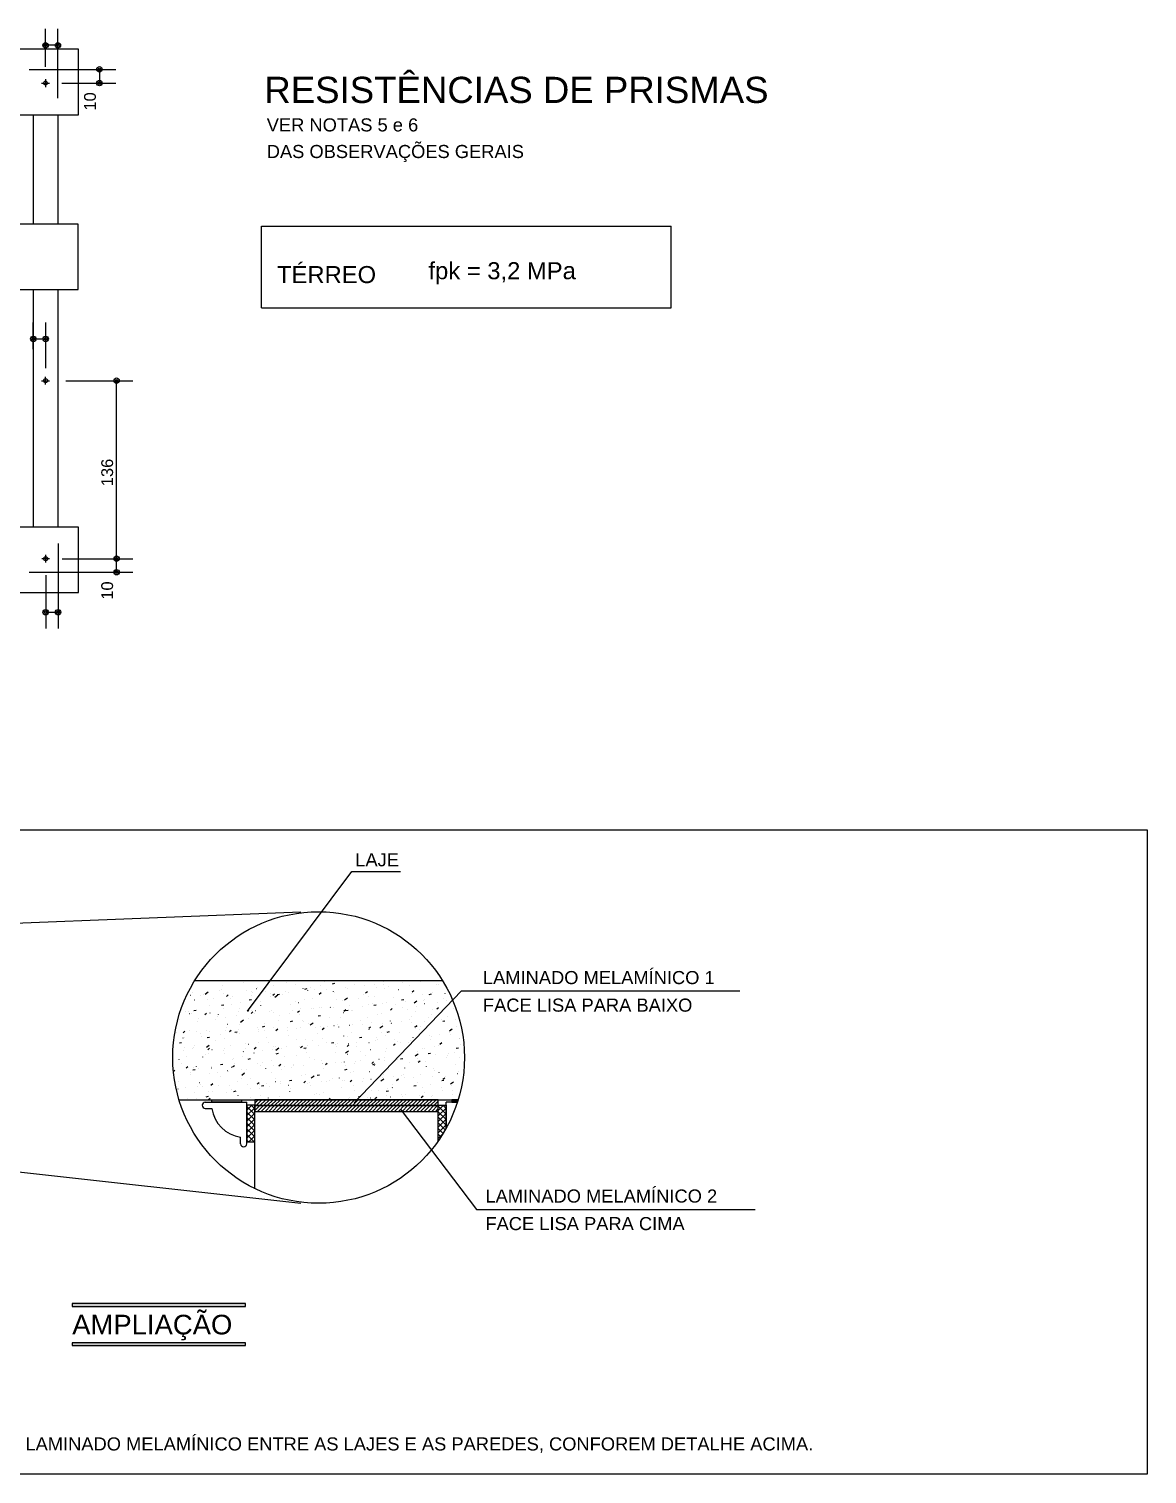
# Model space of a CAD drawing. Extents: x 3 to 128, y 2 to 83.
# Drawn here: x 107.7 to 124.78, y 39.42 to 61.49 of the extents above; entities that cross this region are included whole.
import ezdxf

# ---------------------------------------------------------------- set-up
doc = ezdxf.new("R2010")
doc.units = 0
doc.header["$MEASUREMENT"] = 0
for name, color, linetype in [('20', 1, 'CONTINUOUS'), ('22', 178, 'CONTINUOUS'), ('3', 7, 'CONTINUOUS'), ('35', 255, 'CONTINUOUS')]:
    doc.layers.add(name, color=color, linetype=linetype)
doc.styles.add('TQS_ARIAL', font='arial.ttf')

msp = doc.modelspace()

# ---------------------------------------------------------------- linework, layer by layer
at = {"layer": '20', "color": 1, "linetype": 'Continuous'}
for p, q in [((111.154866, 45.082808), (111.205329, 45.133271)), ((111.154866, 44.969671), (111.228466, 45.043271)), ((111.154866, 45.026239), (111.171898, 45.043271)), ((111.171898, 45.043271), (111.261898, 45.133271)), ((111.195035, 44.953271), (111.285035, 45.043271)), ((111.228466, 45.043271), (111.318466, 45.133271)), ((111.251603, 44.953271), (111.341603, 45.043271)), ((111.285035, 45.043271), (111.375035, 45.133271)), ((111.308172, 44.953271), (111.398172, 45.043271)), ((111.341603, 45.043271), (111.431603, 45.133271)), ((111.36474, 44.953271), (111.45474, 45.043271)), ((111.398172, 45.043271), (111.488172, 45.133271)), ((111.421309, 44.953271), (111.511309, 45.043271)), ((111.45474, 45.043271), (111.54474, 45.133271)), ((111.477877, 44.953271), (111.567877, 45.043271)), ((111.511309, 45.043271), (111.601309, 45.133271)), ((111.534446, 44.953271), (111.624446, 45.043271)), ((111.567877, 45.043271), (111.657877, 45.133271)), ((111.591015, 44.953271), (111.681014, 45.043271)), ((111.624446, 45.043271), (111.714446, 45.133271)), ((111.647583, 44.953271), (111.737583, 45.043271)), ((111.681014, 45.043271), (111.771014, 45.133271)), ((111.704152, 44.953271), (111.794152, 45.043271)), ((111.737583, 45.043271), (111.827583, 45.133271)), ((111.76072, 44.953271), (111.85072, 45.043271)), ((111.794152, 45.043271), (111.884152, 45.133271)), ((111.817289, 44.953271), (111.907289, 45.043271)), ((111.85072, 45.043271), (111.94072, 45.133271)), ((111.873857, 44.953271), (111.963857, 45.043271)), ((111.907289, 45.043271), (111.997289, 45.133271)), ((111.930426, 44.953271), (112.020426, 45.043271)), ((111.963857, 45.043271), (112.053857, 45.133271)), ((111.986994, 44.953271), (112.076994, 45.043271)), ((112.020426, 45.043271), (112.110426, 45.133271)), ((112.043563, 44.953271), (112.133563, 45.043271)), ((112.076994, 45.043271), (112.166994, 45.133271)), ((112.100131, 44.953271), (112.190131, 45.043271)), ((112.133563, 45.043271), (112.223563, 45.133271)), ((112.1567, 44.953271), (112.2467, 45.043271)), ((112.190131, 45.043271), (112.280131, 45.133271)), ((112.213268, 44.953271), (112.303268, 45.043271)), ((112.2467, 45.043271), (112.3367, 45.133271)), ((112.269837, 44.953271), (112.359837, 45.043271)), ((112.303268, 45.043271), (112.393268, 45.133271)), ((112.326406, 44.953271), (112.416406, 45.043271)), ((112.359837, 45.043271), (112.449837, 45.133271)), ((112.382974, 44.953271), (112.472974, 45.043271)), ((112.416406, 45.043271), (112.506406, 45.133271)), ((112.439543, 44.953271), (112.529543, 45.043271)), ((112.472974, 45.043271), (112.562974, 45.133271)), ((112.496111, 44.953271), (112.586111, 45.043271)), ((112.529543, 45.043271), (112.619543, 45.133271)), ((112.55268, 44.953271), (112.64268, 45.043271)), ((112.586111, 45.043271), (112.676111, 45.133271)), ((112.609248, 44.953271), (112.699248, 45.043271)), ((112.64268, 45.043271), (112.73268, 45.133271)), ((112.665817, 44.953271), (112.755817, 45.043271)), ((112.699248, 45.043271), (112.789248, 45.133271)), ((112.722385, 44.953271), (112.812385, 45.043271)), ((112.755817, 45.043271), (112.845817, 45.133271)), ((112.778954, 44.953271), (112.868954, 45.043271)), ((112.812385, 45.043271), (112.902385, 45.133271)), ((112.835522, 44.953271), (112.925522, 45.043271)), ((112.868954, 45.043271), (112.958954, 45.133271)), ((112.892091, 44.953271), (112.982091, 45.043271)), ((112.925522, 45.043271), (113.015522, 45.133271)), ((112.94866, 44.953271), (113.03866, 45.043271)), ((112.982091, 45.043271), (113.072091, 45.133271)), ((113.005228, 44.953271), (113.095228, 45.043271)), ((113.03866, 45.043271), (113.128659, 45.133271)), ((113.061797, 44.953271), (113.151797, 45.043271)), ((113.095228, 45.043271), (113.185228, 45.133271)), ((113.118365, 44.953271), (113.208365, 45.043271)), ((113.151797, 45.043271), (113.241797, 45.133271)), ((113.174934, 44.953271), (113.264934, 45.043271)), ((113.208365, 45.043271), (113.298365, 45.133271)), ((113.231502, 44.953271), (113.321502, 45.043271)), ((113.264934, 45.043271), (113.354934, 45.133271)), ((113.288071, 44.953271), (113.378071, 45.043271)), ((113.321502, 45.043271), (113.411502, 45.133271)), ((113.344639, 44.953271), (113.434639, 45.043271)), ((113.378071, 45.043271), (113.468071, 45.133271)), ((113.401208, 44.953271), (113.491208, 45.043271)), ((113.434639, 45.043271), (113.524639, 45.133271)), ((113.457776, 44.953271), (113.547776, 45.043271)), ((113.491208, 45.043271), (113.581208, 45.133271)), ((113.514345, 44.953271), (113.604345, 45.043271)), ((113.547776, 45.043271), (113.637776, 45.133271)), ((113.570914, 44.953271), (113.660913, 45.043271)), ((113.604345, 45.043271), (113.694345, 45.133271)), ((113.627482, 44.953271), (113.717482, 45.043271)), ((113.660913, 45.043271), (113.750913, 45.133271)), ((113.684051, 44.953271), (113.774051, 45.043271)), ((113.717482, 45.043271), (113.807482, 45.133271)), ((113.740619, 44.953271), (113.830619, 45.043271)), ((113.774051, 45.043271), (113.864051, 45.133271)), ((113.797188, 44.953271), (113.887188, 45.043271)), ((113.830619, 45.043271), (113.920619, 45.133271)), ((113.853756, 44.953271), (113.943756, 45.043271)), ((113.887188, 45.043271), (113.954865, 45.110949)), ((113.943756, 45.043271), (113.954865, 45.05438)), ((113.910325, 44.953271), (113.954865, 44.997812))]:
    msp.add_line(p, q, dxfattribs=at)
for points in [[(111.154866, 45.043271), (113.954865, 45.043271), (113.954865, 45.133271), (111.154866, 45.133271), (111.154866, 45.043271)], [(111.154866, 44.953271), (113.954865, 44.953271), (113.954865, 45.043271), (111.154866, 45.043271), (111.154866, 44.953271)]]:
    msp.add_lwpolyline(points, dxfattribs=at)
at = {"layer": '22', "color": 178, "linetype": 'Continuous'}
for p, q in [((107.956578, 60.721714), (107.956584, 60.601714)), ((107.896581, 60.661711), (108.016581, 60.661717)), ((107.897663, 56.115964), (108.017663, 56.115964)), ((107.957663, 56.055964), (107.957663, 56.175964)), ((107.958886, 53.336781), (107.958881, 53.456781)), ((108.018884, 53.396783), (107.898884, 53.396778))]:
    msp.add_line(p, q, dxfattribs=at)
for centre in [(107.956581, 60.661714), (107.957663, 56.115964), (107.958884, 53.396781)]:
    msp.add_circle(centre, 0.03, dxfattribs=at)
at = {"layer": '3', "color": 7, "linetype": 'Continuous'}
for p, q in [((111.255368, 57.226945), (111.255368, 58.476944)), ((111.255368, 58.476944), (117.510848, 58.476944)), ((117.510848, 57.226945), (117.510848, 58.476944)), ((111.255368, 57.226945), (117.510848, 57.226945)), ((99.955857, 47.535326), (111.853346, 48.005285)), ((110.157568, 46.818484), (110.157568, 46.818484)), ((110.188609, 46.871478), (110.188688, 46.872073)), ((110.230777, 46.946607), (110.230777, 46.946607)), ((110.232949, 46.950128), (110.232949, 46.950128)), ((110.232949, 46.950128), (110.232949, 46.950128)), ((110.232949, 46.950128), (110.232949, 46.950128)), ((110.614616, 46.801501), (110.614982, 46.801977)), ((110.647899, 46.820149), (110.647977, 46.820744)), ((110.658949, 46.879989), (110.659535, 46.880119)), ((110.972522, 46.925922), (110.972601, 46.926517)), ((111.029178, 46.797485), (111.029764, 46.797615)), ((111.175623, 46.829951), (111.176208, 46.830081)), ((111.190488, 46.848859), (111.190853, 46.849335)), ((111.432634, 46.88084), (111.432712, 46.881435)), ((111.632529, 46.931245), (111.633115, 46.931375)), ((111.76636, 46.896217), (111.766725, 46.896693)), ((111.891924, 46.829512), (111.892002, 46.830107)), ((111.916112, 46.823582), (111.95145, 46.830451)), ((111.961611, 46.799108), (111.961977, 46.799584)), ((112.002758, 46.848742), (112.003344, 46.848871)), ((112.059379, 46.812092), (112.059979, 46.812118)), ((112.149203, 46.881208), (112.149788, 46.881337)), ((112.216547, 46.935285), (112.216625, 46.93588)), ((112.250004, 46.823382), (112.250369, 46.823858)), ((112.254194, 46.820598), (112.254793, 46.820624)), ((112.340175, 46.906011), (112.375513, 46.91288)), ((112.342231, 46.943575), (112.342596, 46.944051)), ((112.537483, 46.846466), (112.537848, 46.846942)), ((112.564698, 46.834155), (112.565297, 46.834181)), ((112.676659, 46.890202), (112.676737, 46.890797)), ((112.825875, 46.87074), (112.826241, 46.871216)), ((112.976338, 46.899998), (112.976924, 46.900128)), ((113.005278, 46.853391), (113.005878, 46.853417)), ((113.113355, 46.893824), (113.11372, 46.8943)), ((113.122782, 46.932464), (113.123368, 46.932594)), ((113.135949, 46.838874), (113.136027, 46.839469)), ((113.200093, 46.861896), (113.200692, 46.861923)), ((113.343638, 46.816845), (113.344224, 46.816975)), ((113.401747, 46.918098), (113.402112, 46.918574)), ((113.460572, 46.944647), (113.46065, 46.945242)), ((113.510597, 46.875453), (113.511196, 46.87548)), ((113.55398, 46.781229), (113.581558, 46.80437)), ((113.596648, 46.798253), (113.596726, 46.798848)), ((113.689226, 46.941182), (113.689592, 46.941658)), ((113.920684, 46.899565), (113.920762, 46.90016)), ((113.949918, 46.951254), (113.950504, 46.951384)), ((113.951177, 46.89469), (113.951777, 46.894716)), ((110.049125, 46.580213), (110.049125, 46.580213)), ((110.049125, 46.580213), (110.049125, 46.580213)), ((110.111956, 46.727066), (110.111956, 46.727066)), ((110.111956, 46.727066), (110.111956, 46.727066)), ((110.111956, 46.727066), (110.111956, 46.727066)), ((110.129014, 46.762505), (110.129014, 46.762505)), ((110.167582, 46.729494), (110.168181, 46.72952)), ((110.202043, 46.778695), (110.202629, 46.778825)), ((110.233997, 46.657034), (110.234362, 46.65751)), ((110.324685, 46.725084), (110.324764, 46.725679)), ((110.362396, 46.738), (110.362996, 46.738026)), ((110.396262, 46.747171), (110.439847, 46.779051)), ((110.422898, 46.663076), (110.423484, 46.663206)), ((110.460761, 46.57869), (110.460839, 46.579285)), ((110.522389, 46.681308), (110.522754, 46.681784)), ((110.643923, 46.576293), (110.679262, 46.583162)), ((110.6729, 46.751557), (110.6735, 46.751583)), ((110.718274, 46.711536), (110.745852, 46.734676)), ((110.783975, 46.673756), (110.784053, 46.67435)), ((110.793127, 46.580573), (110.793713, 46.580703)), ((110.809868, 46.704392), (110.810233, 46.704868)), ((110.939572, 46.613039), (110.940158, 46.613169)), ((111.067986, 46.658723), (111.103324, 46.665592)), ((111.098261, 46.728666), (111.098626, 46.729142)), ((111.108598, 46.779529), (111.108676, 46.780123)), ((111.113481, 46.770793), (111.11408, 46.770819)), ((111.244674, 46.633135), (111.244752, 46.63373)), ((111.308295, 46.779299), (111.308894, 46.779325)), ((111.38574, 46.75175), (111.386105, 46.752226)), ((111.396478, 46.714333), (111.397064, 46.714462)), ((111.4272, 46.728959), (111.454778, 46.752099)), ((111.459034, 46.70248), (111.502619, 46.734361)), ((111.492049, 46.741152), (111.527387, 46.748021)), ((111.56871, 46.734446), (111.568788, 46.735041)), ((111.618799, 46.792856), (111.619399, 46.792882)), ((111.674132, 46.776024), (111.674497, 46.7765)), ((111.704786, 46.588052), (111.704864, 46.588647)), ((111.766707, 46.631829), (111.767293, 46.631959)), ((111.822083, 46.617271), (111.822449, 46.617747)), ((111.913152, 46.664295), (111.913737, 46.664425)), ((112.028, 46.683118), (112.028078, 46.683713)), ((112.136127, 46.746382), (112.163705, 46.769523)), ((112.352623, 46.788891), (112.352701, 46.789486)), ((112.370058, 46.765589), (112.370644, 46.765719)), ((112.397955, 46.664629), (112.39832, 46.665105)), ((112.488699, 46.642497), (112.488777, 46.643092)), ((112.521806, 46.65779), (112.56539, 46.68967)), ((114.30398, 46.792867), (112.670465, 45.08357)), ((112.740287, 46.683085), (112.740873, 46.683215)), ((112.812735, 46.743808), (112.812813, 46.744403)), ((112.845053, 46.763806), (112.872631, 46.786946)), ((112.881599, 46.591794), (112.881964, 46.59227)), ((112.886731, 46.715551), (112.887317, 46.715681)), ((112.948811, 46.597415), (112.948889, 46.598009)), ((112.968663, 46.577556), (113.004001, 46.584425)), ((112.973827, 46.711987), (112.974192, 46.712463)), ((113.107587, 46.599933), (113.108173, 46.600062)), ((113.169078, 46.614878), (113.169444, 46.615354)), ((113.272024, 46.69248), (113.272103, 46.693075)), ((113.305643, 46.585557), (113.306242, 46.585584)), ((113.392726, 46.659985), (113.428064, 46.666854)), ((113.457471, 46.639152), (113.457836, 46.639628)), ((113.549698, 46.759345), (113.550063, 46.759821)), ((113.584577, 46.613099), (113.628162, 46.64498)), ((113.713867, 46.734342), (113.714453, 46.734471)), ((113.732724, 46.651859), (113.732802, 46.652454)), ((113.74495, 46.662236), (113.745315, 46.662712)), ((113.746223, 46.604794), (113.746823, 46.60482)), ((113.816789, 46.742415), (113.852127, 46.749284)), ((113.860311, 46.766808), (113.860897, 46.766937)), ((113.941038, 46.613299), (113.941637, 46.613326)), ((114.033342, 46.68651), (114.033708, 46.686986)), ((114.05676, 46.753171), (114.056838, 46.753766)), ((114.081167, 46.651189), (114.081753, 46.651319)), ((114.192836, 46.606777), (114.192914, 46.607372)), ((118.561001, 46.792867), (114.30398, 46.792867)), ((109.98897, 46.402295), (109.98897, 46.402295)), ((109.98897, 46.402295), (109.98897, 46.402295)), ((110.000726, 46.441262), (110.000726, 46.441262)), ((110.004081, 46.451921), (110.004081, 46.451921)), ((110.007625, 46.462895), (110.007625, 46.462895)), ((110.094468, 46.475198), (110.094834, 46.475674)), ((110.136725, 46.477379), (110.136803, 46.477973)), ((110.157442, 46.448104), (110.158042, 46.44813)), ((110.186848, 46.446164), (110.187433, 46.446294)), ((110.21986, 46.493864), (110.255199, 46.500733)), ((110.28972, 46.378089), (110.290086, 46.378565)), ((110.387343, 46.433851), (110.41492, 46.456992)), ((110.467946, 46.461661), (110.468546, 46.461687)), ((110.557076, 46.36366), (110.557662, 46.36379)), ((110.578113, 46.402363), (110.578478, 46.402839)), ((110.596837, 46.432296), (110.596915, 46.432891)), ((110.67034, 46.522556), (110.670705, 46.523032)), ((110.703521, 46.396126), (110.704107, 46.396256)), ((110.865592, 46.425447), (110.865957, 46.425923)), ((110.908527, 46.480897), (110.909126, 46.480923)), ((110.920051, 46.527362), (110.920129, 46.527956)), ((111.042649, 46.485922), (111.054847, 46.507744)), ((111.042649, 46.485922), (111.060079, 46.503843)), ((111.056127, 46.380968), (111.056205, 46.381563)), ((111.096269, 46.451275), (111.123847, 46.474415)), ((111.103341, 46.489403), (111.10394, 46.489429)), ((111.153984, 46.449721), (111.15435, 46.450197)), ((111.160427, 46.49742), (111.161013, 46.49755)), ((111.246212, 46.569914), (111.246577, 46.57039)), ((111.38075, 46.486741), (111.380828, 46.487336)), ((111.413845, 46.50296), (111.414445, 46.502986)), ((111.441464, 46.472804), (111.441829, 46.47328)), ((111.530656, 46.414917), (111.531242, 46.415047)), ((111.677101, 46.447383), (111.677687, 46.447513)), ((111.729856, 46.497078), (111.730221, 46.497554)), ((111.805196, 46.468698), (111.832773, 46.491839)), ((111.840862, 46.441658), (111.84094, 46.442253)), ((111.854425, 46.522196), (111.855025, 46.522222)), ((112.017335, 46.520162), (112.0177, 46.520638)), ((112.04924, 46.530702), (112.049839, 46.530728)), ((112.120537, 46.412697), (112.155875, 46.419566)), ((112.134007, 46.548676), (112.134593, 46.548806)), ((112.164076, 46.536724), (112.164154, 46.537319)), ((112.300151, 46.39033), (112.30023, 46.390925)), ((112.305728, 46.544436), (112.306093, 46.544912)), ((112.359744, 46.544259), (112.360344, 46.544285)), ((112.453679, 46.385684), (112.454044, 46.38616)), ((112.504236, 46.466173), (112.504822, 46.466303)), ((112.514122, 46.486122), (112.5417, 46.509262)), ((112.5446, 46.495126), (112.579938, 46.501995)), ((112.593207, 46.56752), (112.593572, 46.567996)), ((112.624775, 46.496103), (112.624853, 46.496698)), ((112.650681, 46.498639), (112.651266, 46.498769)), ((112.800324, 46.563495), (112.800924, 46.563521)), ((112.871536, 46.38302), (112.872122, 46.38315)), ((112.995139, 46.572001), (112.995738, 46.572027)), ((113.02955, 46.433042), (113.029916, 46.433518)), ((113.084887, 46.451021), (113.084965, 46.451616)), ((113.223049, 46.503545), (113.250626, 46.526685)), ((113.4081, 46.546086), (113.408179, 46.546681)), ((113.477816, 46.517429), (113.478402, 46.517559)), ((113.513195, 46.360207), (113.51356, 46.360683)), ((113.544176, 46.399692), (113.544255, 46.400287)), ((113.605422, 46.4804), (113.605787, 46.480876)), ((113.62426, 46.549895), (113.624846, 46.550025)), ((113.800674, 46.38329), (113.801039, 46.383767)), ((113.845116, 46.434276), (113.845702, 46.434406)), ((113.8688, 46.505465), (113.868878, 46.50606)), ((113.931975, 46.520968), (113.959553, 46.544109)), ((114.004876, 46.359071), (114.004954, 46.359666)), ((114.089066, 46.407564), (114.089431, 46.40804)), ((114.181294, 46.527758), (114.181659, 46.528234)), ((109.932495, 46.157335), (109.932495, 46.157335)), ((109.945702, 46.228122), (109.945702, 46.228122)), ((109.945702, 46.228122), (109.945702, 46.228122)), ((109.948178, 46.225212), (109.948256, 46.225806)), ((109.950797, 46.229251), (109.951382, 46.229381)), ((109.952488, 46.158208), (109.953088, 46.158234)), ((109.962523, 46.303243), (109.962523, 46.303243)), ((109.962523, 46.303243), (109.962523, 46.303243)), ((110.002241, 46.355005), (110.002606, 46.355481)), ((110.056412, 46.156167), (110.083989, 46.179308)), ((110.150192, 46.196252), (110.150557, 46.196728)), ((110.262992, 46.171765), (110.263592, 46.171791)), ((110.272801, 46.330985), (110.272879, 46.331579)), ((110.321026, 46.146748), (110.321611, 46.146878)), ((110.408877, 46.184591), (110.408955, 46.185186)), ((110.46747, 46.179214), (110.468056, 46.179344)), ((110.703573, 46.191001), (110.704172, 46.191027)), ((110.726064, 46.24361), (110.726429, 46.244086)), ((110.732913, 46.285902), (110.732991, 46.286497)), ((110.765338, 46.173591), (110.792916, 46.196731)), ((110.848348, 46.165408), (110.883687, 46.172277)), ((110.868989, 46.139508), (110.869067, 46.140103)), ((110.898387, 46.199507), (110.898986, 46.199533)), ((110.921316, 46.146501), (110.921681, 46.146977)), ((110.924377, 46.280508), (110.924962, 46.280638)), ((110.936018, 46.319912), (110.979603, 46.351793)), ((111.192203, 46.234574), (111.192281, 46.235169)), ((111.208891, 46.213064), (111.209491, 46.21309)), ((111.209708, 46.170775), (111.210073, 46.171251)), ((111.272411, 46.247838), (111.30775, 46.254707)), ((111.294605, 46.198004), (111.295191, 46.198134)), ((111.301935, 46.290968), (111.302301, 46.291444)), ((111.44105, 46.23047), (111.441636, 46.2306)), ((111.474265, 46.191014), (111.501842, 46.214154)), ((111.497187, 46.193859), (111.497553, 46.194335)), ((111.516826, 46.340347), (111.516904, 46.340942)), ((111.649471, 46.2323), (111.650071, 46.232326)), ((111.652902, 46.193953), (111.65298, 46.194548)), ((111.696474, 46.330267), (111.731813, 46.337136)), ((111.78558, 46.218133), (111.785945, 46.218609)), ((111.844286, 46.240806), (111.844885, 46.240832)), ((111.877807, 46.338326), (111.878172, 46.338802)), ((111.897956, 46.331764), (111.898542, 46.331894)), ((111.976938, 46.295265), (111.977016, 46.295859)), ((111.99879, 46.275221), (112.042375, 46.307102)), ((112.073059, 46.241217), (112.073424, 46.241693)), ((112.113014, 46.148871), (112.113092, 46.149466)), ((112.15479, 46.254363), (112.15539, 46.254389)), ((112.183191, 46.208437), (112.210769, 46.231578)), ((112.268185, 46.24926), (112.268771, 46.24939)), ((112.361451, 46.265491), (112.361817, 46.265967)), ((112.41463, 46.281726), (112.415215, 46.281856)), ((112.436227, 46.243936), (112.436306, 46.244531)), ((112.59537, 46.273599), (112.59597, 46.273625)), ((112.635485, 46.166108), (112.636071, 46.166238)), ((112.648931, 46.288575), (112.649296, 46.289051)), ((112.760851, 46.349709), (112.760929, 46.350304)), ((112.790185, 46.282105), (112.790784, 46.282131)), ((112.892118, 46.225861), (112.919695, 46.249001)), ((112.896927, 46.203315), (112.897005, 46.20391)), ((112.937323, 46.312849), (112.937688, 46.313325)), ((113.061562, 46.230531), (113.105146, 46.262412)), ((113.085274, 46.154096), (113.085639, 46.154572)), ((113.100689, 46.295662), (113.101288, 46.295688)), ((113.173088, 46.166671), (113.208427, 46.17354)), ((113.220963, 46.304627), (113.221041, 46.305222)), ((113.224802, 46.335933), (113.225167, 46.336409)), ((113.241765, 46.300517), (113.242351, 46.300647)), ((113.357039, 46.158233), (113.357117, 46.158828)), ((113.38821, 46.332983), (113.388795, 46.333112)), ((113.541269, 46.314898), (113.541869, 46.314924)), ((113.597151, 46.2491), (113.632489, 46.255969)), ((113.601044, 46.243284), (113.628622, 46.266424)), ((113.609065, 46.217364), (113.609651, 46.217494)), ((113.661146, 46.201454), (113.661511, 46.20193)), ((113.680252, 46.253298), (113.680331, 46.253893)), ((113.736084, 46.323404), (113.736683, 46.32343)), ((114.021214, 46.33153), (114.056552, 46.338399)), ((114.046588, 46.33696), (114.047187, 46.336987)), ((114.124333, 46.18584), (114.167918, 46.217721)), ((114.125738, 46.167326), (114.126324, 46.167456)), ((114.140951, 46.212678), (114.14103, 46.213272)), ((114.215345, 46.351773), (114.215931, 46.351903)), ((114.237017, 46.248812), (114.237383, 46.249288)), ((109.910424, 45.938442), (109.910424, 45.938442)), ((109.913478, 45.983688), (109.913478, 45.983688)), ((109.917238, 46.039387), (109.917238, 46.039387)), ((109.918461, 46.057502), (109.918461, 46.057502)), ((109.918461, 46.057502), (109.918461, 46.057502)), ((109.918461, 46.057502), (109.918461, 46.057502)), ((110.000222, 46.000549), (110.035561, 46.007418)), ((110.057965, 46.076059), (110.05833, 46.076535)), ((110.084254, 46.078818), (110.084332, 46.079413)), ((110.084975, 45.929836), (110.08556, 45.929965)), ((110.205916, 45.917306), (110.206281, 45.917782)), ((110.22033, 45.932424), (110.220408, 45.933019)), ((110.231419, 45.962302), (110.232005, 45.962431)), ((110.345444, 46.099143), (110.345809, 46.099619)), ((110.413002, 45.937344), (110.456587, 45.969224)), ((110.424285, 46.082979), (110.459624, 46.089848)), ((110.434407, 45.895906), (110.461984, 45.919047)), ((110.544953, 46.038197), (110.545031, 46.038792)), ((110.633836, 46.123417), (110.634202, 46.123893)), ((110.688326, 46.063595), (110.688911, 46.063725)), ((110.781788, 45.964664), (110.782153, 45.96514)), ((111.003937, 45.923168), (111.004537, 45.923194)), ((111.005065, 45.993114), (111.005143, 45.993709)), ((111.058555, 45.981092), (111.05914, 45.981222)), ((111.143333, 45.91333), (111.170911, 45.93647)), ((111.204999, 46.013558), (111.205585, 46.013688)), ((111.328278, 46.08818), (111.328357, 46.088775)), ((111.357659, 46.012022), (111.358024, 46.012498)), ((111.444518, 45.942404), (111.445117, 45.94243)), ((111.464354, 45.941786), (111.464433, 45.942381)), ((111.475774, 45.892653), (111.519359, 45.924534)), ((111.552911, 45.914913), (111.553276, 45.915389)), ((111.639332, 45.95091), (111.639931, 45.950936)), ((111.661905, 46.114851), (111.662491, 46.114981)), ((111.788978, 46.047559), (111.789056, 46.048154)), ((111.841303, 45.939187), (111.841669, 45.939663)), ((111.85226, 45.930753), (111.879837, 45.953893)), ((111.900899, 45.919382), (111.936238, 45.926251)), ((111.933531, 46.05938), (111.933896, 46.059856)), ((111.949836, 45.964467), (111.950436, 45.964493)), ((112.032134, 46.032348), (112.03272, 46.032478)), ((112.128783, 45.962271), (112.129148, 45.962747)), ((112.178579, 46.064814), (112.179165, 46.064944)), ((112.24909, 46.002477), (112.249168, 46.003072)), ((112.324962, 46.001812), (112.360301, 46.008681)), ((112.390416, 45.983703), (112.391016, 45.983729)), ((112.399434, 45.949195), (112.40002, 45.949325)), ((112.417175, 45.986545), (112.41754, 45.987021)), ((112.509402, 46.106738), (112.509768, 46.107214)), ((112.561186, 45.948176), (112.588764, 45.971317)), ((112.572303, 46.097542), (112.572382, 46.098137)), ((112.585231, 45.992209), (112.58583, 45.992235)), ((112.704654, 46.009629), (112.70502, 46.010105)), ((112.708379, 45.951148), (112.708458, 45.951743)), ((112.749025, 46.084241), (112.784364, 46.09111)), ((112.895735, 46.005766), (112.896334, 46.005792)), ((112.993047, 46.033903), (112.993412, 46.034379)), ((113.005714, 46.083604), (113.0063, 46.083734)), ((113.033003, 46.056921), (113.033081, 46.057516)), ((113.152159, 46.11607), (113.152744, 46.1162)), ((113.270113, 45.9656), (113.29769, 45.98874)), ((113.280526, 46.056987), (113.280891, 46.057463)), ((113.336315, 46.025002), (113.336915, 46.025028)), ((113.373014, 46.000451), (113.3736, 46.000581)), ((113.493114, 46.011839), (113.493193, 46.012434)), ((113.53113, 46.033508), (113.531729, 46.033534)), ((113.568918, 46.081261), (113.569284, 46.081737)), ((113.716869, 45.922508), (113.717235, 45.922984)), ((113.743243, 45.917948), (113.743829, 45.918078)), ((113.816328, 46.106904), (113.816406, 46.107499)), ((113.841634, 46.047065), (113.842233, 46.047091)), ((113.856398, 46.104345), (113.856763, 46.104821)), ((113.889688, 45.950414), (113.890273, 45.950544)), ((113.952404, 45.960511), (113.952482, 45.961105)), ((113.979039, 45.983023), (114.006617, 46.006163)), ((113.979294, 46.13486), (113.97988, 46.13499)), ((114.14479, 46.128619), (114.145155, 46.129095)), ((114.225639, 45.920645), (114.260978, 45.927514)), ((114.277027, 46.066284), (114.277106, 46.066879)), ((114.282214, 46.066301), (114.282814, 46.066327)), ((114.292741, 45.969866), (114.293106, 45.970342)), ((109.901668, 45.724616), (109.901668, 45.724616)), ((109.906157, 45.875238), (109.906157, 45.875238)), ((109.906157, 45.875238), (109.906157, 45.875238)), ((109.906378, 45.878507), (109.906378, 45.878507)), ((109.906378, 45.878507), (109.906378, 45.878507)), ((109.907182, 45.89042), (109.907182, 45.89042)), ((109.907182, 45.89042), (109.907182, 45.89042)), ((109.907182, 45.89042), (109.907182, 45.89042)), ((109.995368, 45.745389), (109.995954, 45.745519)), ((110.058038, 45.881869), (110.058638, 45.881895)), ((110.113689, 45.797113), (110.114054, 45.797589)), ((110.356405, 45.78603), (110.356484, 45.786625)), ((110.401168, 45.820197), (110.401533, 45.820673)), ((110.452275, 45.846683), (110.45286, 45.846813)), ((110.498619, 45.901105), (110.499218, 45.901132)), ((110.681029, 45.891803), (110.681107, 45.892398)), ((110.68956, 45.844471), (110.689925, 45.844947)), ((110.693433, 45.909611), (110.694032, 45.909637)), ((110.817105, 45.745409), (110.817183, 45.746004)), ((110.822504, 45.764179), (110.823089, 45.764309)), ((110.968948, 45.796645), (110.969534, 45.796775)), ((110.977039, 45.867555), (110.977405, 45.868031)), ((111.052773, 45.754523), (111.088112, 45.761392)), ((111.141141, 45.846721), (111.141219, 45.847315)), ((111.265432, 45.891829), (111.265797, 45.892305)), ((111.277217, 45.700327), (111.277295, 45.700922)), ((111.413383, 45.733077), (111.413748, 45.733553)), ((111.425855, 45.897939), (111.42644, 45.898069)), ((111.476836, 45.836953), (111.512175, 45.843822)), ((111.60043, 45.795392), (111.600509, 45.795987)), ((111.796083, 45.815436), (111.796669, 45.815565)), ((111.925054, 45.901165), (111.925132, 45.90176)), ((111.942528, 45.847901), (111.943114, 45.848031)), ((111.989255, 45.780434), (111.98962, 45.78091)), ((112.06113, 45.754771), (112.061208, 45.755366)), ((112.163384, 45.732283), (112.163969, 45.732413)), ((112.185462, 45.693807), (112.186062, 45.693833)), ((112.230255, 45.670492), (112.257833, 45.693633)), ((112.380277, 45.702313), (112.380876, 45.702339)), ((112.385166, 45.856083), (112.385244, 45.856678)), ((112.472899, 45.707599), (112.473264, 45.708075)), ((112.521241, 45.709689), (112.52132, 45.710284)), ((112.538546, 45.847963), (112.58213, 45.879843)), ((112.565126, 45.827792), (112.565491, 45.828268)), ((112.690781, 45.71587), (112.69138, 45.715896)), ((112.760378, 45.730683), (112.760743, 45.731159)), ((112.769663, 45.866692), (112.770249, 45.866822)), ((112.844455, 45.804754), (112.844533, 45.805349)), ((112.916108, 45.899158), (112.916694, 45.899288)), ((112.939182, 45.687916), (112.966759, 45.711056)), ((113.048771, 45.754957), (113.049136, 45.755433)), ((113.131361, 45.735106), (113.131961, 45.735132)), ((113.136963, 45.783539), (113.137549, 45.783669)), ((113.140998, 45.87515), (113.141363, 45.875626)), ((113.169078, 45.910527), (113.169157, 45.911122)), ((113.305154, 45.764134), (113.305233, 45.764728)), ((113.326176, 45.743612), (113.326775, 45.743638)), ((113.33625, 45.778041), (113.336615, 45.778517)), ((113.377513, 45.755786), (113.412852, 45.762655)), ((113.507192, 45.701036), (113.507778, 45.701165)), ((113.601317, 45.803272), (113.644902, 45.835153)), ((113.624642, 45.802315), (113.625007, 45.802791)), ((113.62919, 45.865445), (113.629269, 45.86604)), ((113.63668, 45.757169), (113.637279, 45.757195)), ((113.648108, 45.705339), (113.675686, 45.728479)), ((113.653637, 45.733501), (113.654222, 45.733631)), ((113.765266, 45.719051), (113.765345, 45.719646)), ((113.801576, 45.838215), (113.836915, 45.845084)), ((113.912121, 45.825399), (113.912487, 45.825875)), ((114.07726, 45.776405), (114.07786, 45.776431)), ((114.08848, 45.814117), (114.088558, 45.814712)), ((114.110543, 45.834795), (114.111129, 45.834925)), ((114.200514, 45.849673), (114.200879, 45.850149)), ((114.272074, 45.784911), (114.272674, 45.784937)), ((109.907418, 45.594346), (109.907418, 45.594346)), ((109.907418, 45.594346), (109.907418, 45.594346)), ((109.907418, 45.594346), (109.907418, 45.594346)), ((109.909651, 45.569159), (109.933571, 45.586656)), ((109.910344, 45.561958), (109.910344, 45.561958)), ((109.910344, 45.561958), (109.910344, 45.561958)), ((109.91307, 45.535662), (109.91307, 45.535662)), ((109.91307, 45.535662), (109.91307, 45.535662)), ((109.913359, 45.533044), (109.913359, 45.533044)), ((110.033192, 45.690964), (110.03327, 45.691559)), ((110.103476, 45.618222), (110.131053, 45.641362)), ((110.169268, 45.544571), (110.169346, 45.545165)), ((110.169412, 45.518168), (110.169778, 45.518644)), ((110.204647, 45.589664), (110.239986, 45.596533)), ((110.216224, 45.62977), (110.21681, 45.6299)), ((110.26164, 45.638361), (110.262005, 45.638837)), ((110.293665, 45.611209), (110.294264, 45.611236)), ((110.456892, 45.541252), (110.457257, 45.541728)), ((110.488479, 45.619715), (110.489078, 45.619741)), ((110.492481, 45.639636), (110.49256, 45.640231)), ((110.586453, 45.547267), (110.587039, 45.547397)), ((110.628557, 45.493242), (110.628636, 45.493837)), ((110.62871, 45.672094), (110.664049, 45.678963)), ((110.732897, 45.579733), (110.733483, 45.579863)), ((110.745284, 45.565526), (110.745649, 45.566002)), ((110.798983, 45.633272), (110.799583, 45.633298)), ((110.812402, 45.635645), (110.83998, 45.658786)), ((110.837511, 45.685719), (110.837877, 45.686195)), ((110.952758, 45.510085), (110.996343, 45.541966)), ((110.953181, 45.599015), (110.953259, 45.59961)), ((111.032763, 45.58861), (111.033129, 45.589086)), ((111.189804, 45.681027), (111.190389, 45.681156)), ((111.239564, 45.652508), (111.240163, 45.652534)), ((111.321156, 45.612884), (111.321521, 45.61336)), ((111.413293, 45.553933), (111.413371, 45.554528)), ((111.434378, 45.661014), (111.434977, 45.66104)), ((111.521329, 45.653069), (111.548906, 45.676209)), ((111.560033, 45.598523), (111.560618, 45.598653)), ((111.608635, 45.635967), (111.609, 45.636443)), ((111.706477, 45.630989), (111.707063, 45.631119)), ((111.736506, 45.648998), (111.736585, 45.649593)), ((111.744882, 45.674571), (111.745482, 45.674597)), ((111.872582, 45.502604), (111.87266, 45.503199)), ((111.897027, 45.660241), (111.897393, 45.660717)), ((111.927333, 45.51537), (111.927918, 45.5155)), ((112.01553, 45.465394), (112.059115, 45.497275)), ((112.044978, 45.501489), (112.045344, 45.501965)), ((112.105324, 45.508497), (112.140663, 45.515366)), ((112.184506, 45.683325), (112.184872, 45.683801)), ((112.197205, 45.608377), (112.197284, 45.608972)), ((112.529387, 45.590927), (112.564726, 45.597796)), ((112.533612, 45.649779), (112.534198, 45.649909)), ((112.62085, 45.548847), (112.621215, 45.549323)), ((112.657317, 45.563295), (112.657396, 45.56389)), ((112.680057, 45.682245), (112.680643, 45.682375)), ((112.900912, 45.566627), (112.901498, 45.566756)), ((112.95345, 45.673356), (112.988789, 45.680225)), ((112.980531, 45.658361), (112.980609, 45.658955)), ((113.104494, 45.476012), (113.10486, 45.476488)), ((113.116607, 45.511967), (113.116685, 45.512562)), ((113.196722, 45.596205), (113.197087, 45.596681)), ((113.271141, 45.484123), (113.271727, 45.484253)), ((113.391974, 45.499096), (113.392339, 45.499572)), ((113.417586, 45.516589), (113.418172, 45.516719)), ((113.44123, 45.61774), (113.441309, 45.618335)), ((113.680366, 45.52337), (113.680731, 45.523846)), ((113.772593, 45.643563), (113.772959, 45.644039)), ((113.872306, 45.486509), (113.872906, 45.486535)), ((113.874492, 45.617883), (113.875078, 45.618013)), ((113.901342, 45.572657), (113.901421, 45.573252)), ((113.967845, 45.546453), (113.96821, 45.546929)), ((114.06712, 45.495015), (114.06772, 45.495041)), ((114.224556, 45.667723), (114.224634, 45.668318)), ((114.244721, 45.535379), (114.245307, 45.535509)), ((114.256238, 45.570727), (114.256603, 45.571203)), ((114.348465, 45.69092), (114.34883, 45.691397)), ((109.921852, 45.465822), (109.921852, 45.465822)), ((109.931826, 45.40214), (109.931826, 45.40214)), ((109.931826, 45.40214), (109.931826, 45.40214)), ((109.948521, 45.315193), (109.948521, 45.315193)), ((109.948521, 45.315193), (109.948521, 45.315193)), ((109.948521, 45.315193), (109.948521, 45.315193)), ((109.980173, 45.412858), (109.980759, 45.412988)), ((109.981308, 45.296865), (109.981386, 45.29746)), ((110.088711, 45.321314), (110.08931, 45.32134)), ((110.283525, 45.329819), (110.284125, 45.329846)), ((110.305344, 45.398177), (110.305422, 45.398772)), ((110.317364, 45.359415), (110.317729, 45.359891)), ((110.350402, 45.330354), (110.350988, 45.330484)), ((110.44142, 45.251783), (110.441498, 45.252378)), ((110.481471, 45.357961), (110.509049, 45.381102)), ((110.496846, 45.36282), (110.497432, 45.36295)), ((110.512615, 45.262306), (110.512981, 45.262782)), ((110.594029, 45.343376), (110.594629, 45.343402)), ((110.764633, 45.346848), (110.764712, 45.347443)), ((110.801008, 45.28658), (110.801373, 45.287056)), ((110.833135, 45.261209), (110.868474, 45.268078)), ((110.893235, 45.406773), (110.8936, 45.407249)), ((110.953753, 45.464114), (110.954339, 45.464244)), ((111.03461, 45.362612), (111.035209, 45.362639)), ((111.088487, 45.309664), (111.088852, 45.31014)), ((111.089257, 45.452621), (111.089335, 45.453216)), ((111.190397, 45.375385), (111.217975, 45.398525)), ((111.225332, 45.306227), (111.225411, 45.306822)), ((111.229424, 45.371118), (111.230023, 45.371144)), ((111.257198, 45.343638), (111.292537, 45.350507)), ((111.323982, 45.381611), (111.324567, 45.38174)), ((111.376879, 45.333938), (111.377245, 45.334414)), ((111.469107, 45.454131), (111.469472, 45.454607)), ((111.470426, 45.414077), (111.471012, 45.414206)), ((111.539928, 45.384675), (111.540528, 45.384701)), ((111.549368, 45.407539), (111.549447, 45.408134)), ((111.664359, 45.357022), (111.664724, 45.357498)), ((111.681261, 45.426068), (111.7166, 45.432937)), ((111.685444, 45.261145), (111.685523, 45.26174)), ((111.691282, 45.298458), (111.691867, 45.298588)), ((111.899324, 45.392808), (111.926902, 45.415948)), ((111.952751, 45.381296), (111.953116, 45.381772)), ((111.980508, 45.403911), (111.981108, 45.403937)), ((112.008658, 45.35621), (112.008736, 45.356805)), ((112.175323, 45.412417), (112.175922, 45.412443)), ((112.24023, 45.40438), (112.240596, 45.404856)), ((112.297562, 45.432867), (112.298147, 45.432997)), ((112.333281, 45.461984), (112.33336, 45.462578)), ((112.444006, 45.465333), (112.444592, 45.465463)), ((112.469357, 45.31559), (112.469436, 45.316185)), ((112.485827, 45.425974), (112.486426, 45.426)), ((112.528623, 45.428654), (112.528988, 45.42913)), ((112.60825, 45.410231), (112.635828, 45.433372)), ((112.664862, 45.349714), (112.665447, 45.349844)), ((112.676574, 45.269901), (112.676939, 45.270377)), ((112.793393, 45.416901), (112.793472, 45.417496)), ((112.816102, 45.451738), (112.816467, 45.452214)), ((112.926407, 45.44521), (112.927007, 45.445236)), ((112.929469, 45.270507), (112.929548, 45.271102)), ((113.03509, 45.267211), (113.035676, 45.26734)), ((113.078302, 45.420704), (113.121886, 45.452585)), ((113.121222, 45.453716), (113.121821, 45.453742)), ((113.157875, 45.262471), (113.193214, 45.26934)), ((113.181535, 45.299677), (113.182121, 45.299806)), ((113.252445, 45.317259), (113.252811, 45.317735)), ((113.252683, 45.365573), (113.252761, 45.366168)), ((113.317177, 45.427655), (113.344755, 45.450795)), ((113.431726, 45.467273), (113.432325, 45.467299)), ((113.577306, 45.471346), (113.577385, 45.471941)), ((113.581938, 45.3449), (113.617277, 45.35177)), ((113.638441, 45.40097), (113.639027, 45.4011)), ((113.713382, 45.324952), (113.71346, 45.325547)), ((113.828317, 45.364617), (113.828682, 45.365093)), ((114.006001, 45.42733), (114.04134, 45.434199)), ((114.00867, 45.318467), (114.009256, 45.318597)), ((114.023569, 45.267508), (114.023934, 45.267984)), ((114.026103, 45.445078), (114.053681, 45.468218)), ((114.037418, 45.426263), (114.037496, 45.426858)), ((114.141073, 45.376013), (114.184658, 45.407894)), ((114.155115, 45.350933), (114.155701, 45.351063)), ((114.173494, 45.27987), (114.173572, 45.280464)), ((109.963469, 45.249778), (109.963469, 45.249778)), ((109.963469, 45.249778), (109.963469, 45.249778)), ((109.964682, 45.244842), (109.964682, 45.244842)), ((109.964682, 45.244842), (109.964682, 45.244842)), ((109.964682, 45.244842), (109.964682, 45.244842)), ((109.971186, 45.219987), (109.971186, 45.219987)), ((109.971186, 45.219987), (109.971186, 45.219987)), ((110.115189, 45.133799), (110.115189, 45.133799)), ((110.115189, 45.133799), (110.115189, 45.133799)), ((110.117384, 45.150471), (110.117462, 45.151066)), ((110.144243, 45.133799), (110.144243, 45.133799)), ((110.144243, 45.133799), (110.144243, 45.133799)), ((110.177672, 45.133799), (110.177672, 45.133799)), ((110.206177, 45.133799), (110.206177, 45.133799)), ((110.214325, 45.133799), (110.214325, 45.133799)), ((110.225136, 45.239222), (110.225501, 45.239698)), ((110.260795, 45.145908), (110.261381, 45.146038)), ((110.270538, 45.133799), (110.270538, 45.133799)), ((110.270538, 45.133799), (110.270538, 45.133799)), ((110.270538, 45.133799), (110.270538, 45.133799)), ((110.393845, 45.098393), (111.033126, 45.098393)), ((110.409073, 45.178779), (110.444411, 45.185648)), ((110.414009, 45.133799), (110.414009, 45.133799)), ((110.425887, 45.133799), (110.425887, 45.133799)), ((110.425887, 45.133799), (110.425887, 45.133799)), ((110.425887, 45.133799), (110.425887, 45.133799)), ((110.438332, 45.133799), (110.473327, 45.159397)), ((110.581236, 45.133799), (110.581236, 45.133799)), ((110.683775, 45.133799), (110.683775, 45.133799)), ((110.683775, 45.133799), (110.683775, 45.133799)), ((110.717702, 45.247202), (110.718288, 45.247331)), ((110.736585, 45.133799), (110.736585, 45.133799)), ((110.891934, 45.133799), (110.891934, 45.133799)), ((110.900709, 45.200454), (110.900787, 45.201049)), ((110.902487, 45.133799), (110.902487, 45.133799)), ((110.948555, 45.133799), (110.948555, 45.133799)), ((110.948555, 45.133799), (110.948555, 45.133799)), ((110.948555, 45.133799), (110.948555, 45.133799)), ((110.953541, 45.133799), (110.953541, 45.133799)), ((111.033126, 44.459112), (111.033126, 45.098393)), ((111.033126, 44.97636), (111.109293, 45.052527)), ((111.154866, 44.910204), (111.033126, 45.031943)), ((111.047283, 45.133799), (111.047283, 45.133799)), ((111.047283, 45.133799), (111.047283, 45.133799)), ((111.087931, 45.164698), (111.088517, 45.164828)), ((111.154866, 44.996286), (111.098625, 45.052527)), ((111.202632, 45.133799), (111.202632, 45.133799)), ((111.202632, 45.133799), (111.202632, 45.133799)), ((111.223308, 45.133799), (111.223308, 45.133799)), ((111.223308, 45.133799), (111.223308, 45.133799)), ((111.234375, 45.197164), (111.234961, 45.197294)), ((111.357981, 45.133799), (111.357981, 45.133799)), ((111.357981, 45.133799), (111.357981, 45.133799)), ((111.361408, 45.159833), (111.361487, 45.160428)), ((111.493074, 45.133799), (111.493074, 45.133799)), ((111.493074, 45.133799), (111.493074, 45.133799)), ((111.493074, 45.133799), (111.493074, 45.133799)), ((111.51333, 45.133799), (111.51333, 45.133799)), ((111.51333, 45.133799), (111.51333, 45.133799)), ((111.51333, 45.133799), (111.51333, 45.133799)), ((111.524831, 45.175185), (111.525196, 45.175661)), ((111.562201, 45.133799), (111.562201, 45.133799)), ((111.59065, 45.133799), (111.59597, 45.138264)), ((111.668679, 45.133799), (111.668679, 45.133799)), ((111.668679, 45.133799), (111.668679, 45.133799)), ((111.668679, 45.133799), (111.668679, 45.133799)), ((111.690933, 45.133799), (111.690933, 45.133799)), ((111.690933, 45.133799), (111.690933, 45.133799)), ((111.690933, 45.133799), (111.690933, 45.133799)), ((111.76284, 45.133799), (111.76284, 45.133799)), ((111.76284, 45.133799), (111.76284, 45.133799)), ((111.824028, 45.133799), (111.824028, 45.133799)), ((111.979377, 45.133799), (111.979377, 45.133799)), ((112.032607, 45.133799), (112.032607, 45.133799)), ((112.032607, 45.133799), (112.032607, 45.133799)), ((112.032607, 45.133799), (112.032607, 45.133799)), ((112.061511, 45.215954), (112.062096, 45.216084)), ((112.100702, 45.222543), (112.101067, 45.223019)), ((112.134726, 45.133799), (112.134726, 45.133799)), ((112.144734, 45.209817), (112.144812, 45.210411)), ((112.207955, 45.24842), (112.208541, 45.24855)), ((112.228682, 45.133799), (112.228682, 45.133799)), ((112.228682, 45.133799), (112.228682, 45.133799)), ((112.278812, 45.133799), (112.304897, 45.155687)), ((112.280873, 45.136078), (112.281472, 45.136104)), ((112.290075, 45.133799), (112.290075, 45.133799)), ((112.290075, 45.133799), (112.290075, 45.133799)), ((112.302373, 45.133799), (112.302373, 45.133799)), ((112.302373, 45.133799), (112.302373, 45.133799)), ((112.433311, 45.133799), (112.433311, 45.133799)), ((112.433311, 45.133799), (112.433311, 45.133799)), ((112.433311, 45.133799), (112.433311, 45.133799)), ((112.445424, 45.133799), (112.445424, 45.133799)), ((112.445424, 45.133799), (112.445424, 45.133799)), ((112.495917, 45.133799), (112.495917, 45.133799)), ((112.572139, 45.133799), (112.572139, 45.133799)), ((112.572139, 45.133799), (112.572139, 45.133799)), ((112.584346, 45.149708), (112.584712, 45.150184)), ((112.600773, 45.133799), (112.600773, 45.133799)), ((112.600773, 45.133799), (112.600773, 45.133799)), ((112.605433, 45.169196), (112.605512, 45.169791)), ((112.686069, 45.133799), (112.686069, 45.133799)), ((112.721453, 45.155314), (112.722053, 45.15534)), ((112.733812, 45.180042), (112.769151, 45.186911)), ((112.756122, 45.133799), (112.756122, 45.133799)), ((112.756122, 45.133799), (112.756122, 45.133799)), ((112.756122, 45.133799), (112.756122, 45.133799)), ((112.841906, 45.133799), (112.841906, 45.133799)), ((112.871826, 45.172792), (112.872191, 45.173268)), ((112.911471, 45.133799), (112.911471, 45.133799)), ((112.911471, 45.133799), (112.911471, 45.133799)), ((112.911471, 45.133799), (112.911471, 45.133799)), ((112.916268, 45.16382), (112.916867, 45.163846)), ((112.966974, 45.133799), (112.966974, 45.133799)), ((112.986246, 45.14997), (113.013823, 45.173111)), ((113.06682, 45.133799), (113.06682, 45.133799)), ((113.111672, 45.133799), (113.111672, 45.133799)), ((113.111672, 45.133799), (113.111672, 45.133799)), ((113.160218, 45.197066), (113.160583, 45.197542)), ((113.175689, 45.133799), (113.175689, 45.133799)), ((113.175689, 45.133799), (113.175689, 45.133799)), ((113.222169, 45.133799), (113.222169, 45.133799)), ((113.226772, 45.177377), (113.227371, 45.177403)), ((113.377518, 45.133799), (113.377518, 45.133799)), ((113.381438, 45.133799), (113.381438, 45.133799)), ((113.388759, 45.219179), (113.388837, 45.219774)), ((113.402391, 45.184058), (113.402976, 45.184188)), ((113.447697, 45.22015), (113.448063, 45.220626)), ((113.532867, 45.133799), (113.532867, 45.133799)), ((113.532867, 45.133799), (113.532867, 45.133799)), ((113.651204, 45.133799), (113.651204, 45.133799)), ((113.651204, 45.133799), (113.651204, 45.133799)), ((113.655136, 45.133799), (113.655136, 45.133799)), ((113.667352, 45.196613), (113.667952, 45.196639)), ((113.688216, 45.133799), (113.688216, 45.133799)), ((113.688216, 45.133799), (113.688216, 45.133799)), ((113.695172, 45.167394), (113.72275, 45.190534)), ((113.73609, 45.244424), (113.736455, 45.2449)), ((113.809938, 45.133799), (113.809938, 45.133799)), ((113.843565, 45.133799), (113.843565, 45.133799)), ((113.843565, 45.133799), (113.843565, 45.133799)), ((113.849458, 45.178558), (113.849536, 45.179153)), ((113.862167, 45.205119), (113.862766, 45.205145)), ((113.918067, 45.133799), (113.918067, 45.133799)), ((113.919064, 45.13402), (113.91965, 45.13415)), ((113.920971, 45.133799), (113.920971, 45.133799)), ((113.954865, 44.971292), (114.0361, 45.052527)), ((114.076604, 44.915272), (113.954865, 45.037011)), ((113.998914, 45.133799), (113.998914, 45.133799)), ((113.998914, 45.133799), (113.998914, 45.133799)), ((113.998914, 45.133799), (113.998914, 45.133799)), ((114.076604, 45.001354), (114.025431, 45.052527)), ((114.076604, 44.703332), (114.076604, 45.098393)), ((114.246964, 45.098393), (114.076604, 45.098393)), ((114.154264, 45.133799), (114.154264, 45.133799)), ((114.154264, 45.133799), (114.154264, 45.133799)), ((114.154264, 45.133799), (114.154264, 45.133799)), ((114.172671, 45.218676), (114.17327, 45.218702)), ((114.190737, 45.133799), (114.190737, 45.133799)), ((114.190737, 45.133799), (114.190737, 45.133799)), ((99.955857, 44.882472), (111.853346, 43.55171)), ((110.393845, 44.99994), (110.498068, 44.99994)), ((111.033126, 44.890277), (111.154866, 45.012016)), ((111.154866, 44.824121), (111.033126, 44.94586)), ((111.033126, 44.804195), (111.154866, 44.925934)), ((111.154866, 44.738039), (111.033126, 44.859778)), ((111.033126, 44.718112), (111.154866, 44.839851)), ((111.154866, 44.953271), (111.684865, 44.953271)), ((111.154866, 43.774911), (111.154866, 44.953271)), ((111.154866, 44.953271), (111.754865, 44.953271)), ((111.684865, 44.953271), (113.424865, 44.953271)), ((113.354865, 44.953271), (113.954865, 44.953271)), ((113.424865, 44.953271), (113.921579, 44.953271)), ((113.424865, 44.953271), (113.954865, 44.953271)), ((113.954865, 44.885209), (114.076604, 45.006948)), ((113.954865, 44.507298), (113.954865, 44.953271)), ((114.076604, 44.829189), (113.954865, 44.950928)), ((113.954865, 44.799127), (114.076604, 44.920866)), ((114.076604, 44.743107), (113.954865, 44.864846)), ((113.954865, 44.713044), (114.076604, 44.834783)), ((111.154866, 44.651956), (111.033126, 44.773695)), ((111.033126, 44.63203), (111.154866, 44.753769)), ((111.154866, 44.565873), (111.033126, 44.687613)), ((111.033126, 44.545947), (111.154866, 44.667686)), ((111.144642, 44.490015), (111.033126, 44.60153)), ((114.059948, 44.67368), (113.954865, 44.778763)), ((113.954865, 44.626962), (114.076604, 44.748701)), ((114.027993, 44.619552), (113.954865, 44.692681)), ((113.994756, 44.566706), (113.954865, 44.606598)), ((113.954865, 44.540879), (114.01914, 44.605154)), ((110.934674, 44.459112), (110.934674, 44.563334)), ((111.058559, 44.490015), (111.033126, 44.515447)), ((111.063276, 44.490015), (111.154866, 44.581604)), ((111.149359, 44.490015), (111.154866, 44.495521)), ((113.960262, 44.515118), (113.954865, 44.520516))]:
    msp.add_line(p, q, dxfattribs=at)
for points in [[(107.458145, 60.179402), (108.458145, 60.179402), (108.458145, 61.179402), (107.458145, 61.179402), (107.458145, 60.179402)], [(107.770145, 60.179189), (107.770144, 58.508528)], [(108.150144, 58.508528), (108.150145, 60.179402)], [(107.456606, 57.508528), (108.456606, 57.508528), (108.456606, 58.508528), (107.456606, 58.508528), (107.456606, 57.508528)], [(107.770144, 57.508528), (107.770144, 53.881485)], [(108.150144, 53.879272), (108.150144, 57.508528)], [(107.458144, 52.879272), (108.458144, 52.879272), (108.458144, 53.879272), (107.458144, 53.879272), (107.458144, 52.879272)], [(106.219212, 49.25699), (124.777754, 49.25699), (124.777754, 39.415309), (106.219212, 39.415309)], [(111.042649, 46.485922), (112.632085, 48.617867), (113.375281, 48.617867)], [(112.632085, 48.617867), (113.375281, 48.617867)], [(110.234887, 46.953271), (114.018267, 46.953271)], [(109.995318, 45.133271), (114.257837, 45.133271)], [(110.49492, 45.098738), (110.49492, 45.133799), (110.947163, 45.133799), (110.947163, 45.098738), (110.49492, 45.098738)], [(111.154866, 44.490015), (111.154866, 45.052527), (111.033126, 45.052527), (111.033126, 44.490015), (111.154866, 44.490015)], [(113.954865, 44.507298), (113.954865, 45.052527), (114.076604, 45.052527), (114.076604, 44.703332)], [(114.247075, 45.098738), (114.247821, 45.10107), (114.248565, 45.103403), (114.249306, 45.105736), (114.250044, 45.10807), (114.25078, 45.110405), (114.251513, 45.112741), (114.252244, 45.115078), (114.252972, 45.117415), (114.253698, 45.119753), (114.254421, 45.122092), (114.255141, 45.124432), (114.255859, 45.126773), (114.256574, 45.129114), (114.257287, 45.131456), (114.257997, 45.133799), (114.162567, 45.133799), (114.162567, 45.098738), (114.247075, 45.098738)], [(113.373522, 44.993547), (114.539622, 43.455651), (118.792933, 43.455651)], [(108.364123, 42.020288), (108.364123, 41.977088), (111.012053, 41.977088), (111.012053, 42.020288), (108.364123, 42.020288)], [(108.364123, 41.420289), (108.364123, 41.377089), (111.012053, 41.377089), (111.012053, 41.420289), (108.364123, 41.420289)]]:
    msp.add_lwpolyline(points, dxfattribs=at)
msp.add_circle((112.126577, 45.778497), 2.226788, dxfattribs=at)
for centre, radius, start, end in [((110.400474, 45.049166), 0.049671, 97.668714, 262.331286), ((111.000187, 45.065453), 0.506375, 187.433604, 262.566396), ((110.9839, 44.46574), 0.049671, 187.668714, 352.331286)]:
    msp.add_arc(centre, radius, start, end, dxfattribs=at)
for points in [[(110.49492, 45.098738), (110.49492, 45.133799), (110.947163, 45.133799)], [(110.49492, 45.098738), (110.947163, 45.133799), (110.947163, 45.098738)], [(110.49492, 45.098738), (110.947163, 45.098738), (110.49492, 45.098738)], [(114.247075, 45.098738), (114.257997, 45.133799), (114.162567, 45.133799)], [(114.247075, 45.098738), (114.162567, 45.133799), (114.162567, 45.098738)], [(114.247075, 45.098738), (114.162567, 45.098738), (114.247075, 45.098738)], [(114.247075, 45.098738), (114.257287, 45.131456), (114.257997, 45.133799)], [(114.247075, 45.098738), (114.256574, 45.129114), (114.257287, 45.131456)], [(114.247075, 45.098738), (114.255859, 45.126773), (114.256574, 45.129114)], [(114.247075, 45.098738), (114.255141, 45.124432), (114.255859, 45.126773)], [(114.247075, 45.098738), (114.254421, 45.122092), (114.255141, 45.124432)], [(114.247075, 45.098738), (114.253698, 45.119753), (114.254421, 45.122092)], [(114.247075, 45.098738), (114.252972, 45.117415), (114.253698, 45.119753)], [(114.247075, 45.098738), (114.252244, 45.115078), (114.252972, 45.117415)], [(114.247075, 45.098738), (114.251513, 45.112741), (114.252244, 45.115078)], [(114.247075, 45.098738), (114.25078, 45.110405), (114.251513, 45.112741)], [(114.247075, 45.098738), (114.250044, 45.10807), (114.25078, 45.110405)], [(114.247075, 45.098738), (114.249306, 45.105736), (114.250044, 45.10807)], [(114.247075, 45.098738), (114.248565, 45.103403), (114.249306, 45.105736)], [(114.247075, 45.098738), (114.247821, 45.10107), (114.248565, 45.103403)], [(108.364123, 42.020288), (108.364123, 41.977088), (111.012053, 41.977088)], [(108.364123, 42.020288), (111.012053, 41.977088), (111.012053, 42.020288)], [(108.364123, 42.020288), (111.012053, 42.020288), (108.364123, 42.020288)], [(108.364123, 41.420289), (108.364123, 41.377089), (111.012053, 41.377089)], [(108.364123, 41.420289), (111.012053, 41.377089), (111.012053, 41.420289)], [(108.364123, 41.420289), (111.012053, 41.420289), (108.364123, 41.420289)]]:
    msp.add_solid(points, dxfattribs=at)
at = {"layer": '35', "color": 255, "linetype": 'Continuous'}
for p, q in [((107.956581, 60.911714), (107.956581, 61.489481)), ((108.146145, 60.429402), (108.146145, 61.489481)), ((108.146145, 61.239481), (107.956581, 61.239481)), ((107.708145, 60.871189), (109.029528, 60.871189)), ((108.779528, 60.871189), (108.779528, 60.661714)), ((107.956581, 60.661714), (107.956581, 60.661714)), ((107.956581, 60.661714), (107.956581, 60.661714)), ((108.206581, 60.661714), (109.029528, 60.661714)), ((108.146145, 60.179402), (108.146145, 60.179402)), ((107.770144, 56.595649), (107.770144, 57.004466)), ((107.959663, 56.305964), (107.959663, 57.004466)), ((107.770144, 56.754466), (107.959663, 56.754466)), ((107.770144, 56.345649), (107.770144, 56.345649)), ((108.017663, 56.115964), (108.017663, 56.115964)), ((108.267663, 56.115964), (109.291821, 56.115964)), ((109.041821, 53.396781), (109.041821, 56.115964)), ((107.959663, 56.055964), (107.959663, 56.055964)), ((108.148144, 53.879272), (108.148144, 53.879272)), ((108.148144, 53.629272), (108.148144, 52.330103)), ((107.958884, 53.396781), (107.958884, 53.396781)), ((107.958884, 53.396781), (107.958884, 53.396781)), ((108.208884, 53.396781), (109.291821, 53.396781)), ((108.458144, 53.396781), (108.458144, 53.396781)), ((108.708144, 53.396781), (109.291821, 53.396781)), ((109.041821, 53.191059), (109.041821, 53.396781)), ((107.708144, 53.191059), (109.291821, 53.191059)), ((107.958884, 53.146781), (107.958884, 52.330103)), ((107.958884, 52.580103), (108.148144, 52.580103))]:
    msp.add_line(p, q, dxfattribs=at)
for centre, radius in [((107.956581, 61.239481), 0.041625), ((107.956581, 61.239481), 0.02075), ((108.146145, 61.239481), 0.041625), ((108.146145, 61.239481), 0.02075), ((108.779528, 60.871189), 0.041625), ((108.779528, 60.871189), 0.02075), ((108.779528, 60.661714), 0.041625), ((108.779528, 60.661714), 0.02075), ((107.770144, 56.754466), 0.041625), ((107.770144, 56.754466), 0.02075), ((107.959663, 56.754466), 0.041625), ((107.959663, 56.754466), 0.02075), ((109.041821, 56.115964), 0.041625), ((109.041821, 56.115964), 0.02075), ((109.041821, 53.396781), 0.041625), ((109.041821, 53.396781), 0.041625), ((109.041821, 53.191059), 0.041625), ((109.041821, 53.396781), 0.02075), ((109.041821, 53.396781), 0.02075), ((109.041821, 53.191059), 0.02075), ((107.958884, 52.580103), 0.041625), ((107.958884, 52.580103), 0.02075), ((108.148144, 52.580103), 0.041625), ((108.148144, 52.580103), 0.02075)]:
    msp.add_circle(centre, radius, dxfattribs=at)

# ---------------------------------------------------------------- texts
at = {"layer": '3', "color": 7, "linetype": 'Continuous', "style": 'TQS_ARIAL'}
for s, height, p in [('RESISTÊNCIAS DE PRISMAS', 0.4, (111.29792, 60.358173)), ('VER NOTAS 5 e 6', 0.2, (111.33462, 59.92332)), ('DAS OBSERVAÇÕES GERAIS', 0.2, (111.33462, 59.516899)), ('TÉRREO', 0.26, (111.491316, 57.607141)), ('fpk = 3,2 MPa', 0.26, (113.80409, 57.665955)), ('LAJE', 0.2, (112.686151, 48.698413)), ('LAMINADO MELAMÍNICO 1', 0.2, (114.6356, 46.899413)), ('FACE LISA PARA BAIXO', 0.2, (114.6356, 46.478522)), ('LAMINADO MELAMÍNICO 2', 0.2, (114.673614, 43.562197)), ('FACE LISA PARA CIMA', 0.2, (114.673614, 43.141306)), ('AMPLIAÇÃO', 0.3, (108.364123, 41.548689)), ('NOTA: AS LAJES DEVEM SER SOLTAS DAS PAREDE. PARA GARANTIR ESTE ISOLAMENTO DEVE-SE DISPOR CHAPAS DE LAMINADO MELAMÍNICO ENTRE AS LAJES E AS PAREDES, CONFOREM DETALHE ACIMA.', 0.2, (91.256427, 39.776023))]:
    msp.add_text(s, height=height, dxfattribs=at).set_placement(p)
at = {"layer": '35', "color": 255, "linetype": 'Continuous', "style": 'TQS_ARIAL'}
for s, p in [('10', (108.725528, 60.241714)), ('136', (108.987821, 54.504372)), ('10', (108.987821, 52.771059))]:
    msp.add_text(s, height=0.18, rotation=90, dxfattribs=at).set_placement(p)

doc.saveas('drawing.dxf')
